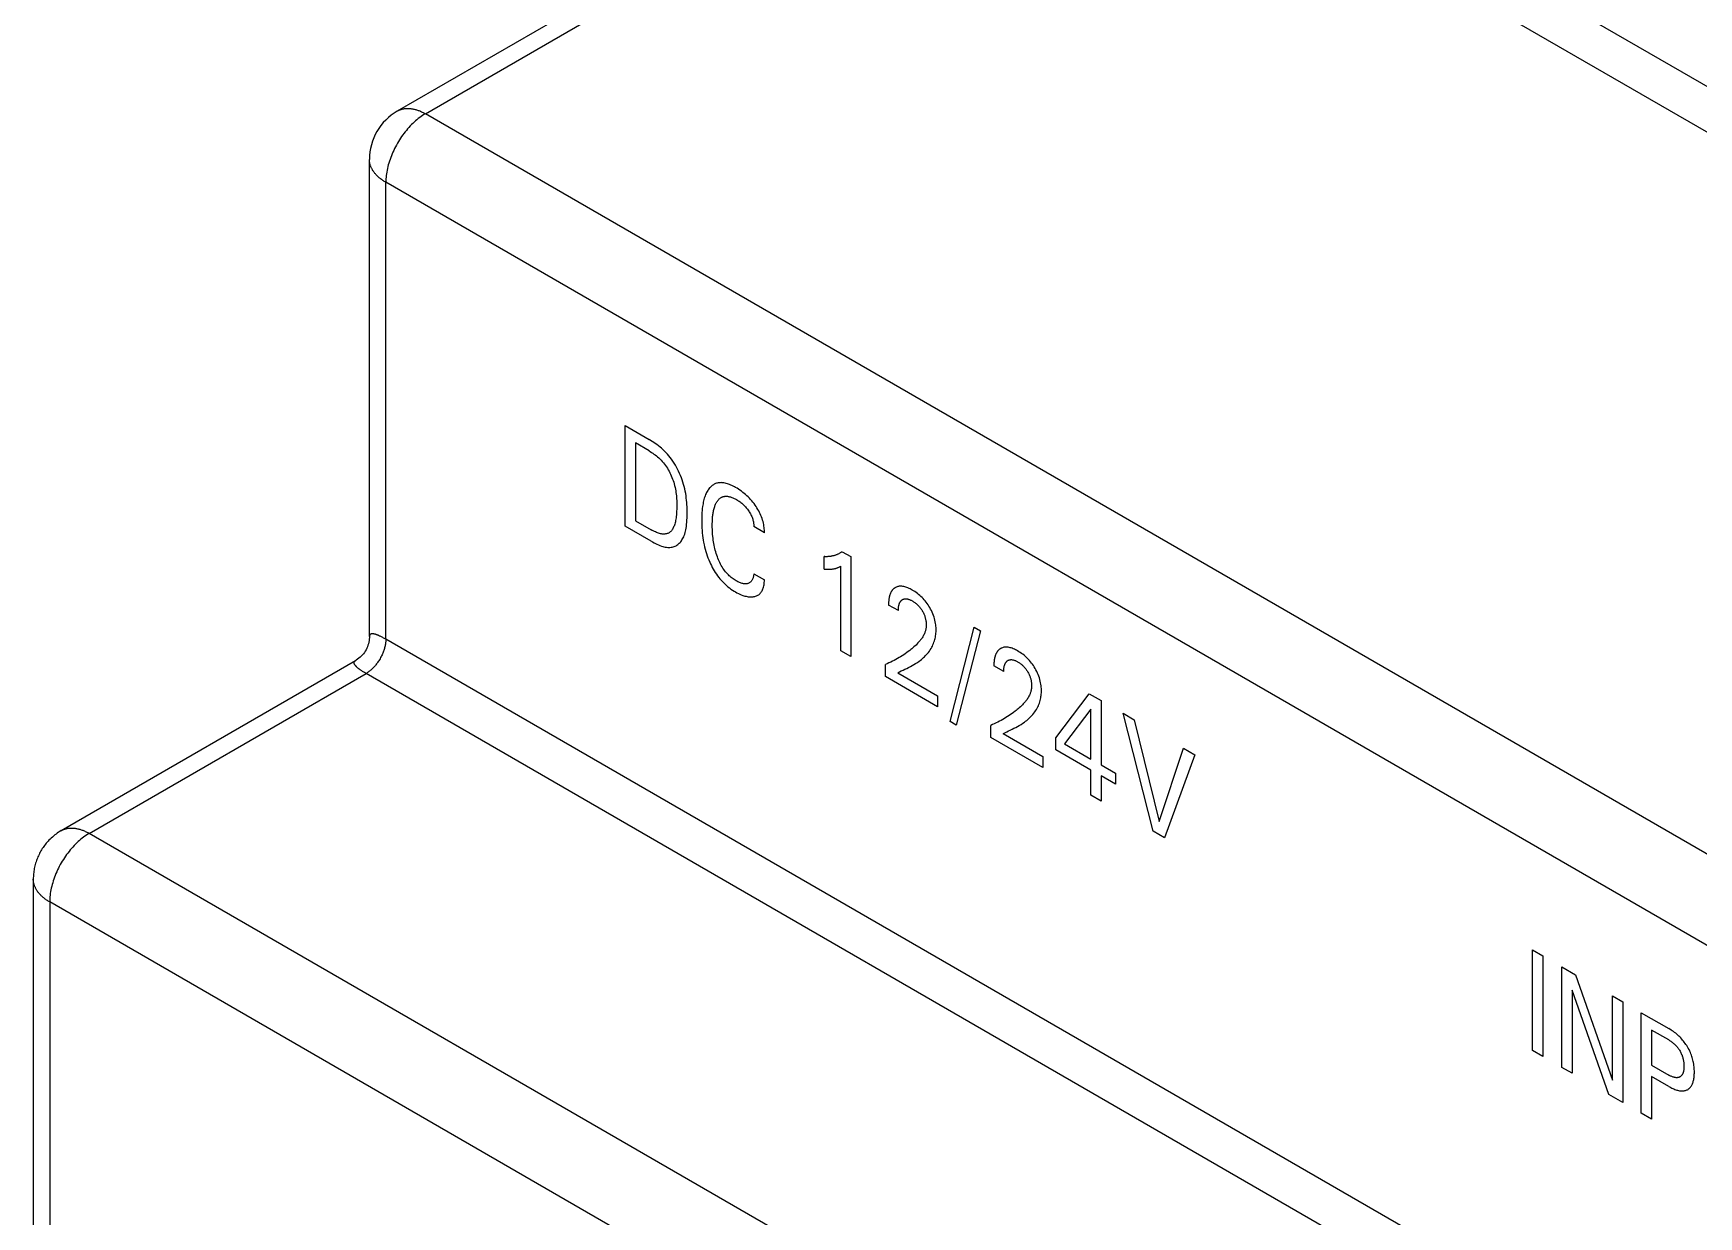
# Model space of a CAD drawing. Extents: x 0 to 420, y 0 to 297.
# Drawn here: x 152.38 to 182.16, y 187.13 to 208.28 of the extents above; entities that cross this region are included whole.
import ezdxf

# ---------------------------------------------------------------- set-up
doc = ezdxf.new("R2010")
doc.units = 0
doc.header["$LTSCALE"] = 23.1
doc.layers.add('40000_ISO', color=7, linetype='CONTINUOUS')

msp = doc.modelspace()

# ---------------------------------------------------------------- linework, layer by layer
at = {"layer": '40000_ISO', "color": 7, "linetype": 'CONTINUOUS'}
for p, q in [((245.166, 171.039), (170.92, 213.905)), ((158.894, 206.892), (170.378, 213.522)), ((159.394, 206.842), (170.566, 213.293)), ((244.813, 170.427), (170.566, 213.293)), ((233.64, 163.976), (159.394, 206.842)), ((158.394, 197.501), (158.394, 206.026)), ((158.687, 197.453), (158.687, 205.618)), ((232.933, 162.751), (158.687, 205.618)), ((162.965, 199.473), (162.965, 201.27)), ((162.965, 201.27), (163.394, 201.022)), ((163.15, 200.959), (163.15, 199.57)), ((163.394, 200.818), (163.15, 200.959)), ((163.15, 199.57), (163.431, 199.408)), ((163.43, 199.205), (162.965, 199.473)), ((165.457, 199.355), (165.267, 199.464)), ((166.525, 198.704), (166.525, 198.928)), ((166.849, 199.017), (167.002, 198.929)), ((167.002, 198.929), (167.002, 197.143)), ((166.821, 197.247), (166.821, 198.756)), ((165.267, 198.62), (165.457, 198.511)), ((167.852, 197.963), (167.676, 198.064)), ((158.392, 197.456), (158.389, 197.428)), ((158.394, 197.485), (158.392, 197.456)), ((158.394, 197.502), (158.394, 197.485)), ((232.933, 154.587), (158.687, 197.453)), ((168.779, 195.982), (169.209, 197.665)), ((169.319, 197.601), (168.888, 195.919)), ((169.209, 197.665), (169.319, 197.601)), ((158.249, 197.15), (158.228, 197.13)), ((158.269, 197.171), (158.249, 197.15)), ((158.287, 197.193), (158.269, 197.171)), ((158.304, 197.216), (158.287, 197.193)), ((158.32, 197.24), (158.304, 197.216)), ((158.334, 197.265), (158.32, 197.24)), ((158.347, 197.29), (158.334, 197.265)), ((158.359, 197.317), (158.347, 197.29)), ((158.368, 197.344), (158.359, 197.317)), ((158.377, 197.371), (158.368, 197.344)), ((158.383, 197.399), (158.377, 197.371)), ((158.389, 197.428), (158.383, 197.399)), ((167.002, 197.143), (166.821, 197.247)), ((152.884, 194.032), (158.145, 197.07)), ((158.159, 197.078), (158.144, 197.069)), ((158.183, 197.094), (158.159, 197.078)), ((158.206, 197.111), (158.183, 197.094)), ((158.228, 197.13), (158.206, 197.111)), ((167.621, 196.785), (167.621, 197)), ((167.841, 196.854), (168.554, 196.443)), ((169.736, 196.876), (169.56, 196.977)), ((153.384, 193.982), (158.333, 196.84)), ((232.58, 153.974), (158.333, 196.84)), ((168.554, 196.247), (167.621, 196.785)), ((168.554, 196.443), (168.554, 196.247)), ((170.666, 195.693), (171.263, 196.479)), ((171.263, 196.479), (171.477, 196.355)), ((171.477, 196.355), (171.477, 195.205)), ((168.888, 195.919), (168.779, 195.982)), ((171.295, 196.204), (170.825, 195.581)), ((171.295, 195.309), (171.295, 196.204)), ((172.406, 194.023), (171.869, 196.129)), ((171.869, 196.129), (172.07, 196.013)), ((172.07, 196.013), (172.513, 194.197)), ((169.505, 195.698), (169.505, 195.913)), ((170.438, 195.159), (169.505, 195.698)), ((169.725, 195.766), (170.438, 195.355)), ((170.666, 195.476), (170.666, 195.693)), ((170.438, 195.355), (170.438, 195.159)), ((171.295, 195.113), (170.666, 195.476)), ((170.825, 195.581), (171.295, 195.309)), ((172.513, 194.197), (172.95, 195.505)), ((173.151, 195.389), (172.613, 193.903)), ((172.95, 195.505), (173.151, 195.389)), ((171.295, 194.664), (171.295, 195.113)), ((171.477, 195.205), (171.733, 195.057)), ((171.733, 195.057), (171.733, 194.861)), ((171.477, 195.009), (171.477, 194.559)), ((171.733, 194.861), (171.477, 195.009)), ((171.477, 194.559), (171.295, 194.664)), ((227.63, 151.116), (153.384, 193.982)), ((172.613, 193.903), (172.406, 194.023)), ((152.384, 193.166), (152.384, 158.055)), ((152.677, 192.758), (152.677, 157.648)), ((226.923, 149.892), (152.677, 192.758)), ((179.193, 190.104), (179.193, 191.9)), ((179.193, 191.9), (179.378, 191.794)), ((179.378, 191.794), (179.378, 189.997)), ((179.718, 189.801), (179.718, 191.597)), ((179.718, 191.597), (179.959, 191.458)), ((179.902, 191.184), (179.902, 189.695)), ((180.555, 189.318), (179.902, 191.184)), ((179.959, 191.458), (180.619, 189.571)), ((180.619, 189.571), (180.619, 191.077)), ((180.619, 191.077), (180.804, 190.971)), ((180.804, 190.971), (180.804, 189.174)), ((181.135, 188.983), (181.135, 190.779)), ((181.135, 190.779), (181.627, 190.495)), ((181.321, 190.468), (181.321, 189.842)), ((181.627, 190.291), (181.321, 190.468)), ((179.378, 189.997), (179.193, 190.104)), ((179.902, 189.695), (179.718, 189.801)), ((181.321, 189.842), (181.627, 189.665)), ((181.321, 189.638), (181.321, 188.876)), ((181.627, 189.461), (181.321, 189.638)), ((180.804, 189.174), (180.555, 189.318)), ((181.321, 188.876), (181.135, 188.983))]:
    msp.add_line(p, q, dxfattribs=at)
for points in [[(159.394, 206.842), (159.368, 206.827), (159.343, 206.811), (159.318, 206.794), (159.293, 206.776), (159.268, 206.756), (159.243, 206.736), (159.219, 206.716), (159.195, 206.694), (159.17, 206.671), (159.147, 206.648), (159.123, 206.624), (159.1, 206.599), (159.077, 206.573), (159.055, 206.546), (159.033, 206.519), (159.012, 206.492), (158.991, 206.463), (158.97, 206.435), (158.95, 206.405), (158.931, 206.376), (158.912, 206.345), (158.894, 206.314), (158.877, 206.283), (158.86, 206.252), (158.844, 206.22), (158.828, 206.188), (158.813, 206.156), (158.799, 206.124), (158.786, 206.092), (158.774, 206.059), (158.762, 206.027), (158.751, 205.994), (158.741, 205.962), (158.732, 205.929), (158.723, 205.897), (158.716, 205.864), (158.709, 205.833), (158.703, 205.801), (158.698, 205.77), (158.694, 205.738), (158.691, 205.708), (158.689, 205.678), (158.687, 205.648), (158.687, 205.618)], [(158.896, 206.893), (158.897, 206.894), (158.899, 206.894), (158.9, 206.895), (158.902, 206.896), (158.903, 206.897), (158.905, 206.898), (158.906, 206.898)], [(158.906, 206.898), (158.914, 206.903), (158.923, 206.907), (158.931, 206.91), (158.941, 206.914), (158.951, 206.918), (158.961, 206.921), (158.971, 206.924), (158.981, 206.927), (158.991, 206.929), (159.002, 206.932), (159.012, 206.933), (159.023, 206.935), (159.034, 206.936), (159.045, 206.937), (159.056, 206.938), (159.067, 206.939), (159.078, 206.939), (159.089, 206.939), (159.101, 206.938), (159.112, 206.937), (159.124, 206.936), (159.136, 206.935), (159.148, 206.933), (159.16, 206.931), (159.172, 206.929), (159.183, 206.927), (159.195, 206.924), (159.209, 206.921), (159.224, 206.917), (159.238, 206.912), (159.252, 206.908), (159.266, 206.903), (159.28, 206.898), (159.294, 206.892), (159.308, 206.886), (159.323, 206.879), (159.338, 206.872), (159.352, 206.865), (159.366, 206.858), (159.38, 206.85), (159.394, 206.842)], [(158.687, 205.618), (158.673, 205.626), (158.66, 205.634), (158.646, 205.643), (158.633, 205.652), (158.62, 205.661), (158.607, 205.67), (158.594, 205.68), (158.582, 205.689), (158.571, 205.698), (158.559, 205.708), (158.548, 205.718), (158.537, 205.728), (158.527, 205.738), (158.517, 205.749), (158.508, 205.758), (158.5, 205.767), (158.493, 205.776), (158.485, 205.785), (158.478, 205.795), (158.471, 205.804), (158.464, 205.814), (158.457, 205.824), (158.451, 205.833), (158.446, 205.843), (158.44, 205.853), (158.435, 205.862), (158.43, 205.872), (158.425, 205.882), (158.421, 205.893), (158.417, 205.903), (158.413, 205.913), (158.41, 205.923), (158.407, 205.933), (158.404, 205.943), (158.402, 205.953), (158.4, 205.964), (158.398, 205.974), (158.397, 205.984), (158.396, 205.995), (158.395, 206.005), (158.394, 206.015), (158.394, 206.026)], [(163.43, 199.205), (163.457, 199.19), (163.483, 199.176), (163.51, 199.162), (163.536, 199.15), (163.563, 199.138), (163.589, 199.128), (163.616, 199.118), (163.639, 199.111), (163.661, 199.105), (163.683, 199.1), (163.705, 199.097), (163.727, 199.094), (163.748, 199.093), (163.768, 199.093), (163.788, 199.095), (163.807, 199.098), (163.825, 199.102), (163.843, 199.108), (163.859, 199.115), (163.876, 199.123), (163.892, 199.133), (163.907, 199.143), (163.921, 199.155), (163.935, 199.167), (163.948, 199.181), (163.96, 199.195), (163.972, 199.211), (163.983, 199.227), (163.994, 199.244), (164.003, 199.262), (164.014, 199.284), (164.023, 199.307), (164.032, 199.331), (164.039, 199.357), (164.046, 199.382), (164.052, 199.409), (164.057, 199.436), (164.061, 199.464), (164.066, 199.502), (164.069, 199.542), (164.072, 199.582), (164.073, 199.622), (164.074, 199.663), (164.075, 199.705), (164.075, 199.743), (164.074, 199.781), (164.073, 199.819), (164.071, 199.858), (164.068, 199.897), (164.065, 199.937), (164.06, 199.976), (164.055, 200.016), (164.049, 200.056), (164.042, 200.097), (164.033, 200.138), (164.023, 200.179), (164.012, 200.22), (163.999, 200.262), (163.986, 200.3), (163.972, 200.338), (163.957, 200.377), (163.941, 200.415), (163.923, 200.453), (163.905, 200.49), (163.885, 200.528), (163.865, 200.564), (163.843, 200.6), (163.82, 200.635), (163.797, 200.668), (163.772, 200.701), (163.748, 200.731), (163.723, 200.76), (163.697, 200.787), (163.671, 200.814), (163.644, 200.839), (163.617, 200.864), (163.59, 200.887), (163.562, 200.909), (163.534, 200.93), (163.506, 200.951), (163.478, 200.97), (163.45, 200.988), (163.422, 201.006), (163.394, 201.022)], [(163.394, 200.818), (163.416, 200.805), (163.438, 200.792), (163.46, 200.777), (163.482, 200.762), (163.504, 200.745), (163.526, 200.728), (163.548, 200.71), (163.569, 200.691), (163.59, 200.672), (163.611, 200.651), (163.631, 200.629), (163.65, 200.607), (163.669, 200.583), (163.687, 200.559), (163.705, 200.534), (163.721, 200.508), (163.737, 200.482), (163.752, 200.455), (163.766, 200.428), (163.78, 200.4), (163.792, 200.372), (163.804, 200.344), (163.815, 200.315), (163.825, 200.287), (163.835, 200.259), (163.844, 200.228), (163.852, 200.197), (163.859, 200.166), (163.865, 200.136), (163.871, 200.106), (163.875, 200.076), (163.879, 200.046), (163.882, 200.017), (163.885, 199.988), (163.887, 199.959), (163.888, 199.93), (163.889, 199.902), (163.89, 199.874), (163.89, 199.846), (163.889, 199.811), (163.889, 199.776), (163.887, 199.742), (163.885, 199.708), (163.882, 199.675), (163.879, 199.643), (163.876, 199.62), (163.872, 199.597), (163.868, 199.575), (163.864, 199.553), (163.859, 199.532), (163.853, 199.511), (163.847, 199.491), (163.841, 199.474), (163.834, 199.459), (163.827, 199.443), (163.82, 199.429), (163.811, 199.415), (163.802, 199.402), (163.793, 199.39), (163.784, 199.38), (163.774, 199.371), (163.763, 199.363), (163.752, 199.356), (163.741, 199.349), (163.729, 199.344), (163.716, 199.339), (163.704, 199.336), (163.69, 199.333), (163.675, 199.331), (163.661, 199.331), (163.646, 199.331), (163.63, 199.332), (163.615, 199.335), (163.599, 199.338), (163.583, 199.341), (163.564, 199.347), (163.546, 199.353), (163.527, 199.36), (163.508, 199.369), (163.489, 199.377), (163.469, 199.387), (163.45, 199.397), (163.431, 199.408)], [(165.457, 199.355), (165.457, 199.378), (165.456, 199.402), (165.454, 199.426), (165.452, 199.45), (165.448, 199.475), (165.444, 199.501), (165.438, 199.526), (165.432, 199.554), (165.424, 199.581), (165.415, 199.609), (165.406, 199.637), (165.395, 199.664), (165.383, 199.691), (165.37, 199.719), (165.355, 199.746), (165.34, 199.773), (165.324, 199.799), (165.307, 199.825), (165.29, 199.85), (165.271, 199.876), (165.251, 199.901), (165.231, 199.925), (165.21, 199.948), (165.189, 199.971), (165.167, 199.994), (165.143, 200.016), (165.12, 200.037), (165.096, 200.057), (165.073, 200.076), (165.046, 200.096), (165.02, 200.115), (164.993, 200.133), (164.967, 200.149), (164.94, 200.165), (164.919, 200.177), (164.898, 200.188), (164.877, 200.198), (164.856, 200.208), (164.835, 200.217), (164.814, 200.225), (164.794, 200.231), (164.773, 200.237), (164.753, 200.242), (164.734, 200.246), (164.716, 200.248), (164.698, 200.25), (164.681, 200.251), (164.664, 200.25), (164.647, 200.249), (164.63, 200.247), (164.614, 200.243), (164.598, 200.239), (164.584, 200.234), (164.571, 200.228), (164.557, 200.222), (164.545, 200.214), (164.532, 200.206), (164.52, 200.197), (164.509, 200.188), (164.498, 200.177), (164.487, 200.166), (164.477, 200.155), (164.465, 200.14), (164.453, 200.125), (164.443, 200.108), (164.432, 200.091), (164.423, 200.074), (164.414, 200.055), (164.406, 200.037), (164.398, 200.017), (164.39, 199.995), (164.382, 199.972), (164.376, 199.948), (164.369, 199.924), (164.364, 199.899), (164.359, 199.874), (164.354, 199.849), (164.35, 199.823), (164.346, 199.789), (164.342, 199.754), (164.34, 199.718), (164.337, 199.682), (164.336, 199.646), (164.335, 199.61), (164.335, 199.572)], [(164.531, 199.643), (164.533, 199.661), (164.535, 199.679), (164.538, 199.698), (164.541, 199.717), (164.545, 199.736), (164.549, 199.754), (164.553, 199.773), (164.557, 199.79), (164.563, 199.808), (164.568, 199.825), (164.573, 199.838), (164.578, 199.85), (164.583, 199.863), (164.589, 199.875), (164.595, 199.887), (164.601, 199.898), (164.608, 199.909), (164.615, 199.919), (164.622, 199.93), (164.629, 199.938), (164.636, 199.946), (164.643, 199.953), (164.65, 199.96), (164.658, 199.967), (164.666, 199.973), (164.674, 199.979), (164.683, 199.984), (164.691, 199.989), (164.7, 199.993), (164.71, 199.997), (164.72, 200), (164.73, 200.003), (164.741, 200.005), (164.752, 200.006), (164.763, 200.007), (164.774, 200.007), (164.786, 200.007), (164.798, 200.006), (164.81, 200.004), (164.822, 200.002), (164.835, 199.999), (164.849, 199.996), (164.862, 199.991), (164.876, 199.987), (164.89, 199.981), (164.904, 199.975), (164.917, 199.969), (164.931, 199.962), (164.945, 199.954), (164.959, 199.947), (164.975, 199.937), (164.99, 199.927), (165.006, 199.917), (165.022, 199.906), (165.037, 199.894), (165.051, 199.882), (165.065, 199.87), (165.079, 199.858), (165.093, 199.845), (165.106, 199.831), (165.119, 199.817), (165.131, 199.803), (165.143, 199.789), (165.155, 199.774), (165.166, 199.758), (165.177, 199.743), (165.187, 199.728), (165.196, 199.712), (165.206, 199.696), (165.214, 199.68), (165.222, 199.663), (165.229, 199.647), (165.236, 199.631), (165.242, 199.615), (165.247, 199.598), (165.252, 199.582), (165.256, 199.566), (165.259, 199.55), (165.262, 199.536), (165.264, 199.521), (165.265, 199.506), (165.266, 199.492), (165.267, 199.478), (165.267, 199.464)], [(164.335, 199.572), (164.335, 199.529), (164.336, 199.485), (164.338, 199.441), (164.341, 199.397), (164.345, 199.351), (164.351, 199.306), (164.356, 199.265), (164.362, 199.225), (164.37, 199.184), (164.378, 199.142), (164.388, 199.101), (164.398, 199.059), (164.409, 199.021), (164.42, 198.983), (164.433, 198.945), (164.447, 198.907), (164.462, 198.87), (164.478, 198.832), (164.492, 198.799), (164.508, 198.767), (164.524, 198.735), (164.542, 198.704), (164.56, 198.673), (164.579, 198.643), (164.599, 198.613), (164.619, 198.585), (164.64, 198.558), (164.662, 198.531), (164.684, 198.506), (164.706, 198.481), (164.73, 198.458), (164.753, 198.435), (164.779, 198.412), (164.805, 198.39), (164.832, 198.369), (164.859, 198.349), (164.886, 198.331), (164.913, 198.314), (164.94, 198.298), (164.966, 198.283), (164.992, 198.27), (165.018, 198.257), (165.044, 198.246), (165.069, 198.236), (165.089, 198.229), (165.108, 198.224), (165.128, 198.219), (165.147, 198.214), (165.166, 198.211), (165.184, 198.209), (165.202, 198.208), (165.219, 198.208), (165.236, 198.209), (165.253, 198.21), (165.269, 198.213), (165.285, 198.217), (165.3, 198.221), (165.315, 198.226), (165.328, 198.233), (165.342, 198.24), (165.355, 198.248), (165.367, 198.258), (165.378, 198.268), (165.388, 198.28), (165.398, 198.292), (165.407, 198.305), (165.415, 198.319), (165.423, 198.334), (165.429, 198.35), (165.435, 198.366), (165.441, 198.385), (165.446, 198.404), (165.45, 198.425), (165.453, 198.445), (165.455, 198.467), (165.456, 198.489), (165.457, 198.511)], [(165.267, 198.62), (165.265, 198.605), (165.263, 198.591), (165.26, 198.576), (165.257, 198.562), (165.253, 198.549), (165.248, 198.536), (165.244, 198.525), (165.238, 198.514), (165.233, 198.504), (165.226, 198.495), (165.219, 198.486), (165.212, 198.479), (165.204, 198.472), (165.196, 198.465), (165.187, 198.46), (165.177, 198.455), (165.168, 198.451), (165.158, 198.448), (165.146, 198.445), (165.135, 198.444), (165.123, 198.443), (165.11, 198.442), (165.098, 198.443), (165.084, 198.445), (165.07, 198.447), (165.057, 198.45), (165.043, 198.455), (165.029, 198.459), (165.013, 198.465), (164.998, 198.472), (164.982, 198.479), (164.966, 198.488), (164.95, 198.496), (164.933, 198.507), (164.915, 198.518), (164.898, 198.53), (164.88, 198.543), (164.863, 198.557), (164.846, 198.571), (164.829, 198.586), (164.813, 198.602), (164.795, 198.62), (164.778, 198.64), (164.761, 198.659), (164.745, 198.68), (164.73, 198.701), (164.715, 198.723), (164.701, 198.746), (164.686, 198.771), (164.672, 198.796), (164.659, 198.822), (164.647, 198.848), (164.636, 198.874), (164.625, 198.901), (164.615, 198.927), (164.605, 198.956), (164.595, 198.985), (164.587, 199.013), (164.579, 199.042), (164.571, 199.071), (164.565, 199.099), (164.558, 199.131), (164.552, 199.163), (164.547, 199.194), (164.542, 199.225), (164.538, 199.256), (164.535, 199.287), (164.531, 199.329), (164.528, 199.371), (164.526, 199.412), (164.525, 199.452), (164.525, 199.492), (164.525, 199.523), (164.526, 199.553), (164.527, 199.584), (164.529, 199.613), (164.531, 199.643)], [(166.849, 199.017), (166.84, 199.011), (166.832, 199.006), (166.823, 199), (166.814, 198.995), (166.805, 198.99), (166.796, 198.985), (166.787, 198.98), (166.778, 198.975), (166.769, 198.971), (166.759, 198.967), (166.75, 198.963), (166.739, 198.959), (166.729, 198.955), (166.718, 198.951), (166.708, 198.948), (166.697, 198.945), (166.686, 198.942), (166.675, 198.94), (166.664, 198.937), (166.653, 198.935), (166.642, 198.933), (166.631, 198.932), (166.621, 198.93), (166.611, 198.929), (166.6, 198.928), (166.59, 198.928), (166.579, 198.927), (166.568, 198.927), (166.557, 198.927), (166.546, 198.927), (166.536, 198.928), (166.525, 198.928)], [(166.525, 198.704), (166.536, 198.703), (166.548, 198.703), (166.56, 198.703), (166.572, 198.702), (166.584, 198.702), (166.596, 198.702), (166.608, 198.702), (166.618, 198.703), (166.628, 198.703), (166.639, 198.704), (166.649, 198.705), (166.659, 198.706), (166.669, 198.707), (166.679, 198.708), (166.688, 198.71), (166.697, 198.711), (166.705, 198.713), (166.714, 198.715), (166.723, 198.717), (166.731, 198.719), (166.739, 198.721), (166.748, 198.724), (166.756, 198.727), (166.765, 198.73), (166.772, 198.733), (166.778, 198.736), (166.785, 198.738), (166.792, 198.741), (166.802, 198.746), (166.811, 198.751), (166.821, 198.756)], [(167.815, 198.383), (167.81, 198.381), (167.804, 198.378), (167.799, 198.376), (167.794, 198.372), (167.788, 198.369), (167.782, 198.365), (167.777, 198.361), (167.772, 198.357), (167.767, 198.353), (167.762, 198.348), (167.757, 198.344), (167.752, 198.339), (167.748, 198.334), (167.743, 198.328), (167.739, 198.323), (167.735, 198.317), (167.731, 198.311), (167.727, 198.305), (167.723, 198.299), (167.72, 198.292), (167.716, 198.285), (167.713, 198.278), (167.71, 198.271), (167.707, 198.263), (167.704, 198.256), (167.701, 198.248), (167.699, 198.24), (167.696, 198.232), (167.694, 198.224), (167.692, 198.216), (167.69, 198.208), (167.688, 198.197), (167.686, 198.187), (167.684, 198.176), (167.683, 198.166), (167.681, 198.155), (167.68, 198.144), (167.679, 198.133), (167.678, 198.122), (167.678, 198.11), (167.677, 198.099), (167.677, 198.088), (167.677, 198.076), (167.676, 198.064)], [(167.841, 196.854), (167.873, 196.87), (167.905, 196.885), (167.937, 196.901), (167.97, 196.916), (168.002, 196.932), (168.034, 196.948), (168.067, 196.965), (168.099, 196.982), (168.13, 197), (168.161, 197.019), (168.192, 197.038), (168.222, 197.059), (168.243, 197.074), (168.263, 197.089), (168.283, 197.106), (168.302, 197.123), (168.321, 197.14), (168.339, 197.159), (168.357, 197.178), (168.374, 197.198), (168.391, 197.218), (168.407, 197.24), (168.422, 197.263), (168.437, 197.286), (168.45, 197.311), (168.461, 197.331), (168.471, 197.353), (168.48, 197.375), (168.489, 197.399), (168.497, 197.422), (168.504, 197.447), (168.51, 197.468), (168.514, 197.491), (168.518, 197.513), (168.522, 197.536), (168.524, 197.56), (168.526, 197.585), (168.526, 197.609), (168.526, 197.634), (168.525, 197.659), (168.523, 197.684), (168.52, 197.71), (168.517, 197.736), (168.512, 197.762), (168.506, 197.791), (168.499, 197.82), (168.49, 197.849), (168.48, 197.878), (168.469, 197.907), (168.457, 197.936), (168.444, 197.964), (168.429, 197.991), (168.414, 198.019), (168.398, 198.045), (168.382, 198.069), (168.366, 198.092), (168.349, 198.115), (168.332, 198.136), (168.314, 198.157), (168.295, 198.178), (168.276, 198.198), (168.256, 198.217), (168.236, 198.235), (168.215, 198.252), (168.193, 198.27), (168.17, 198.287), (168.147, 198.303), (168.124, 198.317), (168.101, 198.331), (168.082, 198.342), (168.062, 198.352), (168.043, 198.361), (168.023, 198.37), (168.004, 198.377), (167.985, 198.384), (167.967, 198.389), (167.95, 198.393), (167.933, 198.396), (167.916, 198.398), (167.9, 198.399), (167.884, 198.399), (167.869, 198.398), (167.855, 198.395), (167.841, 198.392), (167.828, 198.388), (167.815, 198.383)], [(167.852, 197.963), (167.852, 197.976), (167.853, 197.989), (167.853, 198.002), (167.854, 198.014), (167.856, 198.026), (167.857, 198.039), (167.86, 198.05), (167.862, 198.059), (167.864, 198.068), (167.866, 198.076), (167.869, 198.085), (167.872, 198.093), (167.875, 198.1), (167.879, 198.108), (167.882, 198.115), (167.886, 198.121), (167.891, 198.127), (167.895, 198.133), (167.9, 198.138), (167.904, 198.143), (167.91, 198.148), (167.915, 198.152), (167.921, 198.157), (167.926, 198.16), (167.932, 198.163), (167.938, 198.166), (167.944, 198.169), (167.951, 198.171), (167.957, 198.172), (167.964, 198.174), (167.971, 198.175), (167.978, 198.175), (167.986, 198.175), (167.993, 198.175), (168, 198.175), (168.008, 198.174), (168.016, 198.172), (168.024, 198.17), (168.031, 198.168), (168.041, 198.165), (168.051, 198.162), (168.061, 198.158), (168.071, 198.153), (168.081, 198.148), (168.091, 198.143), (168.101, 198.137), (168.113, 198.131), (168.124, 198.123), (168.136, 198.116), (168.147, 198.108), (168.158, 198.099), (168.17, 198.09), (168.18, 198.081), (168.19, 198.072), (168.2, 198.063), (168.209, 198.053), (168.219, 198.043), (168.228, 198.032), (168.237, 198.021), (168.246, 198.01), (168.254, 197.999), (168.262, 197.987), (168.27, 197.975), (168.278, 197.963), (168.286, 197.95), (168.293, 197.936), (168.3, 197.922), (168.307, 197.909), (168.313, 197.895), (168.318, 197.881), (168.323, 197.868), (168.327, 197.855), (168.331, 197.843), (168.334, 197.83), (168.338, 197.818), (168.34, 197.805), (168.343, 197.793), (168.345, 197.779), (168.347, 197.766), (168.349, 197.752), (168.35, 197.739), (168.35, 197.726), (168.351, 197.713), (168.351, 197.701)], [(158.687, 197.453), (158.687, 197.438), (158.686, 197.423), (158.685, 197.408), (158.684, 197.393), (158.682, 197.379), (158.679, 197.363), (158.676, 197.347), (158.673, 197.332), (158.67, 197.316), (158.666, 197.301), (158.661, 197.285), (158.656, 197.268), (158.651, 197.253), (158.646, 197.237), (158.64, 197.221), (158.633, 197.205), (158.626, 197.189), (158.619, 197.173), (158.612, 197.158), (158.604, 197.142), (158.594, 197.123), (158.583, 197.104), (158.572, 197.085), (158.561, 197.067), (158.551, 197.053), (158.541, 197.038), (158.531, 197.024), (158.521, 197.011), (158.51, 196.997), (158.5, 196.984), (158.489, 196.971), (158.478, 196.959), (158.466, 196.947), (158.454, 196.935), (158.443, 196.924), (158.431, 196.913), (158.419, 196.902), (158.407, 196.892), (158.395, 196.882), (158.383, 196.873), (158.371, 196.864), (158.359, 196.856), (158.346, 196.848), (158.333, 196.84)], [(158.687, 197.453), (158.674, 197.46), (158.661, 197.467), (158.648, 197.474), (158.636, 197.481), (158.622, 197.488), (158.611, 197.494), (158.6, 197.499), (158.588, 197.505), (158.577, 197.51), (158.565, 197.516), (158.556, 197.519), (158.548, 197.523), (158.539, 197.526), (158.531, 197.53), (158.522, 197.533), (158.513, 197.536), (158.507, 197.538), (158.5, 197.54), (158.494, 197.541), (158.487, 197.543), (158.481, 197.545), (158.474, 197.546), (158.468, 197.547), (158.464, 197.548), (158.46, 197.548), (158.457, 197.549), (158.453, 197.549), (158.449, 197.549), (158.446, 197.549), (158.442, 197.549), (158.438, 197.549), (158.434, 197.548), (158.431, 197.548), (158.428, 197.547), (158.425, 197.547), (158.423, 197.546), (158.42, 197.545), (158.418, 197.544), (158.415, 197.543), (158.413, 197.542), (158.411, 197.54), (158.409, 197.539), (158.407, 197.537), (158.405, 197.535), (158.403, 197.533), (158.402, 197.531), (158.4, 197.529), (158.399, 197.526), (158.398, 197.524), (158.397, 197.521), (158.396, 197.518), (158.396, 197.516), (158.395, 197.513), (158.395, 197.51), (158.394, 197.507), (158.394, 197.505), (158.394, 197.502)], [(168.351, 197.701), (168.35, 197.685), (168.349, 197.671), (168.347, 197.656), (168.345, 197.642), (168.342, 197.628), (168.339, 197.615), (168.336, 197.602), (168.332, 197.589), (168.327, 197.577), (168.323, 197.565), (168.318, 197.553), (168.311, 197.537), (168.303, 197.522), (168.295, 197.507), (168.287, 197.493), (168.278, 197.479), (168.269, 197.466), (168.26, 197.453), (168.25, 197.44), (168.24, 197.428), (168.23, 197.415), (168.219, 197.404), (168.203, 197.385), (168.185, 197.367), (168.168, 197.349), (168.15, 197.332), (168.131, 197.315), (168.113, 197.299), (168.094, 197.283), (168.075, 197.268), (168.055, 197.252), (168.029, 197.233), (168.003, 197.213), (167.976, 197.194), (167.948, 197.176), (167.921, 197.158), (167.893, 197.14), (167.864, 197.123), (167.835, 197.106), (167.806, 197.09), (167.776, 197.074), (167.746, 197.058), (167.715, 197.043), (167.684, 197.029), (167.652, 197.014), (167.621, 197)], [(169.699, 197.295), (169.693, 197.293), (169.688, 197.291), (169.683, 197.288), (169.677, 197.285), (169.672, 197.281), (169.666, 197.277), (169.661, 197.274), (169.656, 197.269), (169.651, 197.265), (169.646, 197.261), (169.641, 197.256), (169.636, 197.251), (169.632, 197.246), (169.627, 197.241), (169.623, 197.235), (169.619, 197.23), (169.615, 197.224), (169.611, 197.217), (169.607, 197.211), (169.604, 197.204), (169.6, 197.197), (169.597, 197.19), (169.594, 197.183), (169.591, 197.176), (169.588, 197.168), (169.585, 197.161), (169.583, 197.153), (169.58, 197.145), (169.578, 197.137), (169.576, 197.128), (169.574, 197.12), (169.572, 197.11), (169.57, 197.099), (169.568, 197.089), (169.566, 197.078), (169.565, 197.067), (169.564, 197.056), (169.563, 197.045), (169.562, 197.034), (169.561, 197.023), (169.561, 197.011), (169.561, 197), (169.56, 196.988), (169.56, 196.977)], [(169.725, 195.766), (169.757, 195.782), (169.789, 195.797), (169.821, 195.813), (169.853, 195.829), (169.886, 195.844), (169.918, 195.861), (169.95, 195.877), (169.982, 195.895), (170.014, 195.912), (170.045, 195.931), (170.076, 195.951), (170.106, 195.971), (170.126, 195.986), (170.147, 196.002), (170.167, 196.018), (170.186, 196.035), (170.205, 196.053), (170.223, 196.071), (170.241, 196.09), (170.258, 196.11), (170.275, 196.131), (170.291, 196.152), (170.306, 196.175), (170.32, 196.198), (170.334, 196.223), (170.345, 196.244), (170.355, 196.265), (170.364, 196.288), (170.373, 196.311), (170.381, 196.335), (170.388, 196.359), (170.393, 196.381), (170.398, 196.403), (170.402, 196.426), (170.405, 196.449), (170.408, 196.473), (170.409, 196.497), (170.41, 196.522), (170.41, 196.546), (170.409, 196.571), (170.407, 196.596), (170.404, 196.622), (170.401, 196.648), (170.396, 196.674), (170.39, 196.703), (170.382, 196.732), (170.374, 196.761), (170.364, 196.79), (170.353, 196.82), (170.341, 196.848), (170.328, 196.876), (170.313, 196.904), (170.298, 196.931), (170.282, 196.958), (170.266, 196.981), (170.25, 197.004), (170.233, 197.027), (170.216, 197.049), (170.198, 197.07), (170.179, 197.09), (170.159, 197.11), (170.14, 197.129), (170.12, 197.148), (170.099, 197.165), (170.077, 197.183), (170.054, 197.199), (170.031, 197.215), (170.008, 197.23), (169.985, 197.243), (169.966, 197.254), (169.946, 197.264), (169.926, 197.274), (169.907, 197.282), (169.888, 197.29), (169.869, 197.296), (169.851, 197.301), (169.834, 197.305), (169.817, 197.308), (169.8, 197.31), (169.784, 197.311), (169.768, 197.311), (169.753, 197.31), (169.739, 197.308), (169.725, 197.305), (169.712, 197.301), (169.699, 197.295)], [(158.333, 196.84), (158.321, 196.848), (158.308, 196.855), (158.295, 196.863), (158.283, 196.871), (158.271, 196.878), (158.26, 196.885), (158.249, 196.892), (158.239, 196.9), (158.228, 196.907), (158.218, 196.915), (158.21, 196.92), (158.203, 196.926), (158.196, 196.931), (158.189, 196.937), (158.182, 196.943), (158.175, 196.949), (158.17, 196.954), (158.165, 196.958), (158.16, 196.963), (158.155, 196.968), (158.151, 196.973), (158.146, 196.978), (158.142, 196.983), (158.14, 196.986), (158.137, 196.989), (158.135, 196.992), (158.133, 196.995), (158.131, 196.998), (158.129, 197.001), (158.127, 197.004), (158.126, 197.008), (158.124, 197.011), (158.123, 197.015), (158.122, 197.017), (158.121, 197.02), (158.121, 197.022), (158.12, 197.025), (158.12, 197.028), (158.12, 197.03), (158.119, 197.033), (158.12, 197.035), (158.12, 197.038), (158.12, 197.041), (158.121, 197.043), (158.122, 197.046), (158.123, 197.048), (158.124, 197.05), (158.126, 197.053), (158.127, 197.055), (158.129, 197.057), (158.131, 197.059), (158.133, 197.061), (158.135, 197.063), (158.137, 197.065), (158.14, 197.066), (158.142, 197.068), (158.144, 197.069)], [(169.736, 196.876), (169.736, 196.888), (169.736, 196.901), (169.737, 196.914), (169.738, 196.927), (169.74, 196.939), (169.741, 196.951), (169.743, 196.963), (169.745, 196.972), (169.748, 196.98), (169.75, 196.989), (169.753, 196.997), (169.756, 197.005), (169.759, 197.013), (169.762, 197.02), (169.766, 197.027), (169.77, 197.033), (169.774, 197.04), (169.779, 197.045), (169.783, 197.051), (169.788, 197.056), (169.793, 197.06), (169.799, 197.065), (169.804, 197.069), (169.81, 197.072), (169.816, 197.076), (169.822, 197.078), (169.828, 197.081), (169.835, 197.083), (169.841, 197.085), (169.848, 197.086), (169.855, 197.087), (169.862, 197.088), (169.869, 197.088), (169.877, 197.088), (169.884, 197.087), (169.892, 197.086), (169.9, 197.085), (169.907, 197.083), (169.915, 197.081), (169.925, 197.078), (169.935, 197.074), (169.945, 197.07), (169.955, 197.066), (169.965, 197.061), (169.975, 197.055), (169.985, 197.05), (169.997, 197.043), (170.008, 197.036), (170.02, 197.028), (170.031, 197.02), (170.042, 197.011), (170.053, 197.002), (170.064, 196.994), (170.074, 196.985), (170.084, 196.975), (170.093, 196.965), (170.103, 196.955), (170.112, 196.944), (170.121, 196.933), (170.13, 196.922), (170.138, 196.911), (170.146, 196.899), (170.154, 196.887), (170.162, 196.875), (170.17, 196.862), (170.177, 196.848), (170.184, 196.835), (170.19, 196.821), (170.197, 196.807), (170.202, 196.793), (170.207, 196.78), (170.211, 196.768), (170.215, 196.755), (170.218, 196.743), (170.221, 196.73), (170.224, 196.718), (170.227, 196.706), (170.229, 196.692), (170.231, 196.678), (170.232, 196.665), (170.234, 196.652), (170.234, 196.638), (170.235, 196.626), (170.235, 196.613)], [(170.235, 196.613), (170.234, 196.598), (170.233, 196.583), (170.231, 196.569), (170.229, 196.555), (170.226, 196.541), (170.223, 196.527), (170.22, 196.514), (170.216, 196.502), (170.211, 196.489), (170.207, 196.477), (170.202, 196.465), (170.195, 196.45), (170.187, 196.434), (170.179, 196.42), (170.171, 196.405), (170.162, 196.392), (170.153, 196.378), (170.143, 196.365), (170.134, 196.352), (170.124, 196.34), (170.114, 196.328), (170.103, 196.316), (170.086, 196.297), (170.069, 196.279), (170.051, 196.262), (170.033, 196.244), (170.015, 196.228), (169.996, 196.211), (169.978, 196.196), (169.959, 196.18), (169.939, 196.165), (169.913, 196.145), (169.886, 196.126), (169.859, 196.107), (169.832, 196.088), (169.805, 196.071), (169.776, 196.053), (169.748, 196.036), (169.719, 196.019), (169.689, 196.002), (169.66, 195.987), (169.629, 195.971), (169.599, 195.956), (169.568, 195.941), (169.536, 195.927), (169.505, 195.913)], [(152.884, 194.032), (152.86, 194.018), (152.836, 194.003), (152.813, 193.987), (152.79, 193.971), (152.768, 193.954), (152.746, 193.936), (152.724, 193.918), (152.703, 193.899), (152.683, 193.88), (152.663, 193.859), (152.647, 193.842), (152.631, 193.824), (152.616, 193.806), (152.601, 193.788), (152.586, 193.769), (152.572, 193.75), (152.558, 193.73), (152.545, 193.71), (152.532, 193.69), (152.52, 193.669), (152.508, 193.649), (152.496, 193.627), (152.486, 193.606), (152.475, 193.584), (152.466, 193.563), (152.457, 193.541), (152.448, 193.518), (152.44, 193.496), (152.432, 193.473), (152.425, 193.45), (152.418, 193.427), (152.412, 193.403), (152.407, 193.38), (152.402, 193.356), (152.398, 193.332), (152.394, 193.308), (152.391, 193.284), (152.388, 193.26), (152.386, 193.236), (152.385, 193.212), (152.384, 193.189), (152.384, 193.166)], [(153.384, 193.982), (153.358, 193.967), (153.333, 193.951), (153.308, 193.934), (153.283, 193.916), (153.258, 193.897), (153.233, 193.877), (153.209, 193.856), (153.185, 193.835), (153.16, 193.812), (153.136, 193.788), (153.113, 193.764), (153.09, 193.739), (153.067, 193.713), (153.045, 193.687), (153.023, 193.66), (153.002, 193.632), (152.98, 193.604), (152.96, 193.575), (152.94, 193.546), (152.921, 193.516), (152.902, 193.486), (152.884, 193.455), (152.866, 193.424), (152.849, 193.392), (152.833, 193.361), (152.818, 193.329), (152.803, 193.297), (152.789, 193.264), (152.776, 193.232), (152.763, 193.2), (152.752, 193.167), (152.741, 193.134), (152.731, 193.102), (152.721, 193.07), (152.713, 193.037), (152.705, 193.004), (152.699, 192.973), (152.693, 192.942), (152.688, 192.91), (152.684, 192.878), (152.681, 192.848), (152.678, 192.818), (152.677, 192.788), (152.677, 192.758)], [(152.884, 194.032), (152.893, 194.037), (152.902, 194.042), (152.911, 194.046), (152.921, 194.05), (152.93, 194.054), (152.94, 194.058), (152.95, 194.061), (152.96, 194.064), (152.97, 194.067), (152.981, 194.07), (152.991, 194.072), (153.001, 194.074), (153.012, 194.075), (153.023, 194.077), (153.034, 194.078), (153.046, 194.078), (153.057, 194.079), (153.068, 194.079), (153.079, 194.079), (153.09, 194.078), (153.104, 194.077), (153.117, 194.076), (153.131, 194.074), (153.144, 194.072), (153.158, 194.07), (153.171, 194.067), (153.184, 194.064), (153.199, 194.061), (153.213, 194.057), (153.227, 194.053), (153.241, 194.048), (153.255, 194.043), (153.269, 194.038), (153.283, 194.032), (153.298, 194.026), (153.312, 194.019), (153.327, 194.013), (153.341, 194.005), (153.356, 193.998), (153.37, 193.99), (153.384, 193.982)], [(152.677, 192.758), (152.663, 192.766), (152.649, 192.774), (152.636, 192.783), (152.622, 192.792), (152.609, 192.801), (152.596, 192.81), (152.583, 192.82), (152.571, 192.829), (152.56, 192.839), (152.549, 192.848), (152.538, 192.858), (152.527, 192.868), (152.516, 192.879), (152.506, 192.889), (152.498, 192.898), (152.49, 192.907), (152.482, 192.916), (152.475, 192.925), (152.467, 192.935), (152.46, 192.944), (152.453, 192.954), (152.447, 192.964), (152.441, 192.974), (152.435, 192.983), (152.43, 192.993), (152.425, 193.003), (152.42, 193.013), (152.415, 193.023), (152.411, 193.033), (152.407, 193.043), (152.403, 193.053), (152.4, 193.063), (152.397, 193.073), (152.394, 193.083), (152.392, 193.094), (152.389, 193.104), (152.388, 193.114), (152.386, 193.125), (152.385, 193.135), (152.384, 193.145), (152.384, 193.156), (152.384, 193.166)], [(181.627, 189.461), (181.646, 189.451), (181.664, 189.441), (181.682, 189.432), (181.7, 189.424), (181.718, 189.416), (181.736, 189.408), (181.754, 189.402), (181.77, 189.397), (181.785, 189.392), (181.801, 189.389), (181.817, 189.385), (181.832, 189.383), (181.847, 189.382), (181.862, 189.381), (181.875, 189.381), (181.889, 189.382), (181.902, 189.384), (181.915, 189.386), (181.927, 189.389), (181.939, 189.393), (181.951, 189.398), (181.962, 189.403), (181.972, 189.409), (181.982, 189.416), (181.992, 189.423), (182.001, 189.432), (182.009, 189.44), (182.018, 189.45), (182.025, 189.46), (182.033, 189.471), (182.04, 189.483), (182.046, 189.496), (182.052, 189.509), (182.057, 189.523), (182.062, 189.537), (182.066, 189.552), (182.07, 189.567), (182.074, 189.584), (182.077, 189.603), (182.08, 189.621), (182.082, 189.64), (182.083, 189.659), (182.084, 189.679), (182.085, 189.699), (182.085, 189.719), (182.085, 189.742), (182.084, 189.765), (182.082, 189.789), (182.08, 189.813), (182.078, 189.837), (182.074, 189.861), (182.07, 189.886), (182.065, 189.908), (182.06, 189.931), (182.055, 189.953), (182.048, 189.975), (182.041, 189.998), (182.033, 190.021), (182.024, 190.043), (182.014, 190.068), (182.003, 190.093), (181.99, 190.118), (181.977, 190.142), (181.963, 190.166), (181.949, 190.19), (181.935, 190.211), (181.921, 190.231), (181.906, 190.251), (181.891, 190.271), (181.875, 190.29), (181.859, 190.308), (181.842, 190.327), (181.825, 190.345), (181.807, 190.362), (181.789, 190.378), (181.771, 190.394), (181.752, 190.41), (181.732, 190.426), (181.711, 190.441), (181.69, 190.456), (181.669, 190.469), (181.648, 190.483), (181.627, 190.495)], [(181.627, 190.291), (181.64, 190.284), (181.653, 190.276), (181.665, 190.267), (181.678, 190.259), (181.691, 190.249), (181.703, 190.24), (181.714, 190.23), (181.725, 190.221), (181.736, 190.211), (181.747, 190.2), (181.757, 190.19), (181.767, 190.178), (181.777, 190.167), (181.786, 190.156), (181.795, 190.144), (181.804, 190.132), (181.812, 190.12), (181.82, 190.107), (181.829, 190.093), (181.837, 190.079), (181.845, 190.064), (181.852, 190.049), (181.858, 190.034), (181.865, 190.019), (181.87, 190.006), (181.874, 189.992), (181.878, 189.978), (181.882, 189.965), (181.885, 189.951), (181.888, 189.938), (181.891, 189.924), (181.894, 189.909), (181.896, 189.895), (181.897, 189.88), (181.898, 189.866), (181.899, 189.851), (181.9, 189.837), (181.9, 189.823), (181.9, 189.811), (181.899, 189.799), (181.899, 189.787), (181.898, 189.776), (181.897, 189.764), (181.895, 189.753), (181.893, 189.742), (181.891, 189.731), (181.889, 189.722), (181.886, 189.713), (181.884, 189.705), (181.881, 189.696), (181.877, 189.688), (181.873, 189.681), (181.869, 189.673), (181.865, 189.666), (181.86, 189.66), (181.856, 189.654), (181.851, 189.649), (181.845, 189.644), (181.84, 189.639), (181.834, 189.635), (181.828, 189.631), (181.821, 189.628), (181.814, 189.625), (181.807, 189.623), (181.8, 189.621), (181.792, 189.619), (181.784, 189.618), (181.776, 189.617), (181.768, 189.617), (181.759, 189.617), (181.75, 189.618), (181.741, 189.62), (181.732, 189.621), (181.723, 189.624), (181.713, 189.626), (181.704, 189.629), (181.693, 189.633), (181.682, 189.637), (181.671, 189.642), (181.66, 189.647), (181.649, 189.653), (181.638, 189.659), (181.627, 189.665)]]:
    msp.add_lwpolyline(points, dxfattribs=at)
msp.add_arc((159.394, 206.026), 1, 120.1124, 179.8876, dxfattribs=at)

doc.saveas('drawing.dxf')
